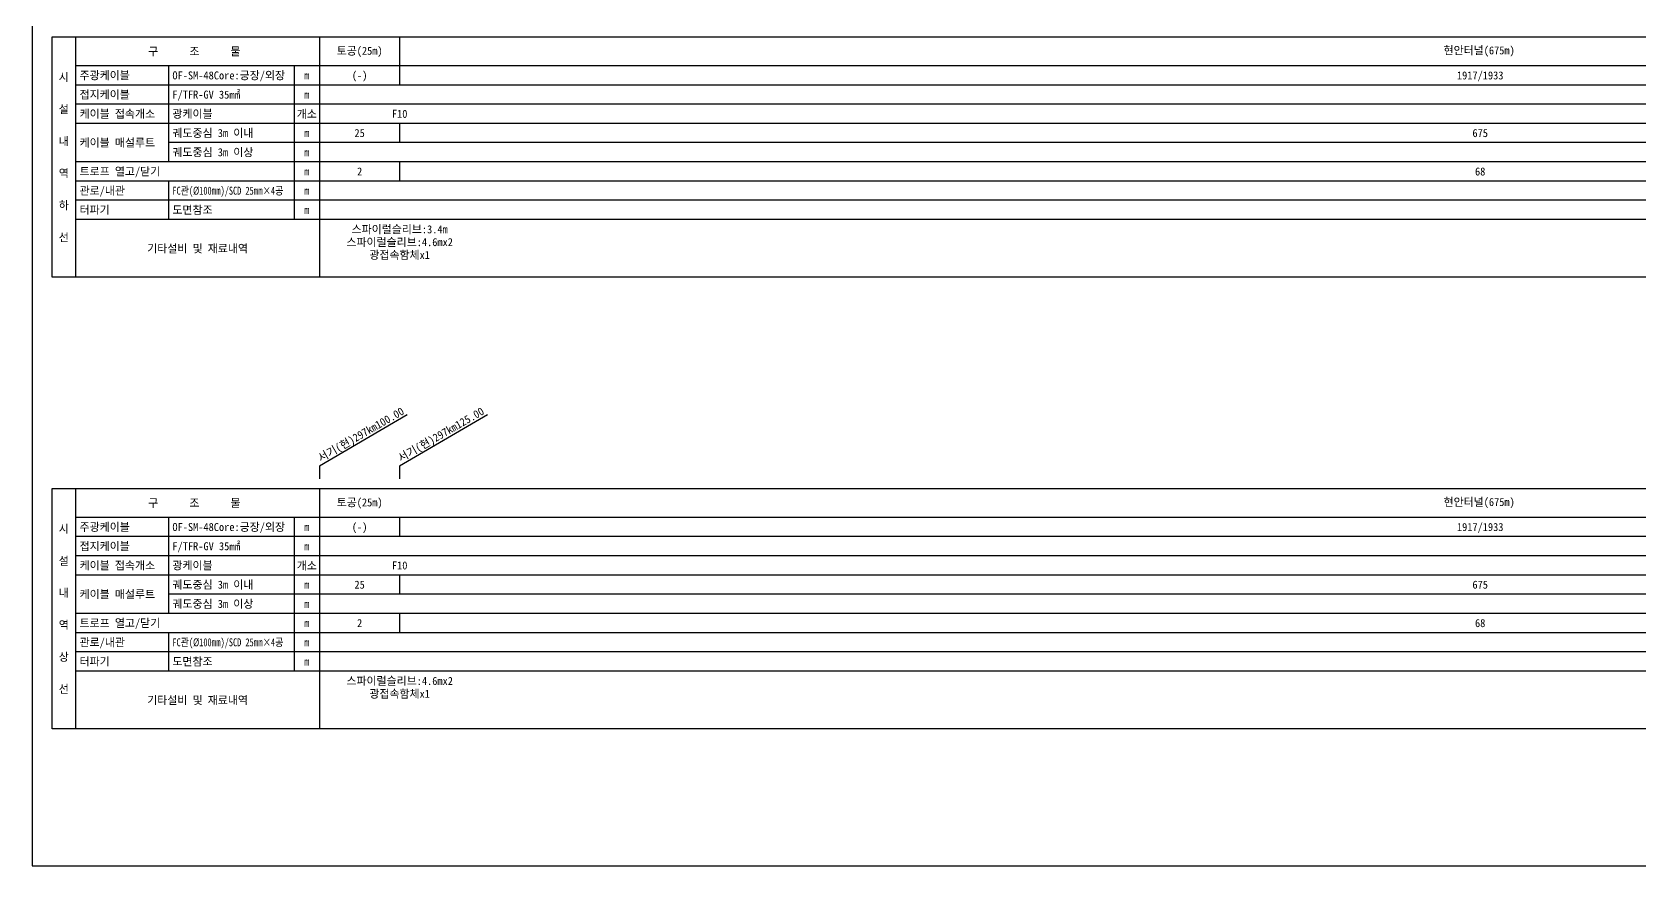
# Model space of a CAD drawing. Header units: millimetres. Extents: x 14950 to 15746, y 1103 to 1809.
# Drawn here: x 14950 to 15452, y 1103 to 1363 of the extents above; entities that cross this region are included whole.
import ezdxf
from ezdxf.enums import TextEntityAlignment as Align

# ---------------------------------------------------------------- set-up
doc = ezdxf.new("R2010")
doc.units = ezdxf.units.MM
doc.header["$LTSCALE"] = 10
doc.header["$MEASUREMENT"] = 0
for name, color, linetype in [('TT-TABL-LIN1', 4, 'Continuous'), ('TT-TABL-LIN2', 1, 'Continuous'), ('TT-TABL-TEX1', 6, 'Continuous'), ('TT-TABL-TEX2', 3, 'Continuous'), ('TZ-LEAL', 1, 'Continuous'), ('TZ-LEAT', 3, 'Continuous')]:
    doc.layers.add(name, color=color, linetype=linetype)
doc.layers.add('TX-PAPR', color=2, linetype='Continuous', plot=False)
doc.styles.get("Standard").update_dxf_attribs({"font": 'GulimChe.ttf'})
doc.styles.add('굴림체', font='GulimChe.ttf')

# ---------------------------------------------------------------- blocks, each defined once
blk = doc.blocks.new('JD-경부고속하선표_190503')
at = {"layer": 'TT-TABL-LIN1'}
blk.add_lwpolyline([(2, 114), (785.58, 114), (785.58, 39), (2, 39)], close=True, dxfattribs=at)
at = {"layer": 'TT-TABL-LIN2'}
for p, q in [((85.58, 114), (85.58, 39)), ((77.58, 105), (77.58, 57))]:
    blk.add_line(p, q, dxfattribs=at)
for points in [[(9.33, 114), (9.33, 39)], [(785.58, 105), (9.33, 105)], [(38.33, 105), (38.33, 75)], [(785.58, 99), (9.33, 99)], [(785.58, 93), (9.33, 93)], [(785.58, 87), (9.33, 87)], [(785.58, 81), (38.33, 81)], [(785.58, 75), (9.33, 75)], [(785.58, 69), (9.33, 69)], [(38.33, 69), (38.33, 57)], [(785.58, 63), (9.33, 63)], [(785.58, 57), (9.33, 57)]]:
    blk.add_lwpolyline(points, dxfattribs=at)
at = {"layer": 'TT-TABL-TEX1'}
for s, p in [('구      조      물', (46.45, 109.5)), ('시', (5.66, 101.5)), ('설', (5.66, 91.5)), ('내', (5.66, 81.5)), ('역', (5.66, 71.5)), ('하', (5.66, 61.5)), ('선', (5.66, 51.5))]:
    blk.add_text(s, height=2.5, rotation=0, dxfattribs=at).set_placement(p, align=Align.MIDDLE)
at = {"layer": 'TT-TABL-TEX2'}
for s, p in [('주광케이블', (10.59, 102)), ('OF-SM-48Core:긍장/외장', (39.59, 102)), ('접지케이블', (10.59, 96)), ('F/TFR-GV 35㎟', (39.59, 96)), ('케이블 접속개소', (10.59, 90)), ('광케이블', (39.59, 90)), ('궤도중심 3m 이내', (39.59, 84)), ('케이블 매설루트', (10.59, 81)), ('궤도중심 3m 이상', (39.59, 78)), ('트로프 열고/닫기', (10.59, 72)), ('관로/내관', (10.59, 66)), ('터파기', (10.59, 60)), ('도면참조', (39.59, 60))]:
    blk.add_text(s, height=2.5, rotation=0, dxfattribs=at).set_placement(p, align=Align.MIDDLE_LEFT)
for s, p in [('m', (81.58, 102)), ('m', (81.58, 96)), ('m', (81.58, 96)), ('개소', (81.58, 90)), ('m', (81.58, 84)), ('m', (81.58, 78)), ('m', (81.58, 72)), ('m', (81.58, 66)), ('m', (81.58, 60)), ('기타설비 및 재료내역', (47.45, 48))]:
    blk.add_text(s, height=2.5, rotation=0, dxfattribs=at).set_placement(p, align=Align.MIDDLE)
at = {"layer": 'TT-TABL-TEX2', "width": 0.8}
blk.add_text('FC관(Ø100㎜)/SCD 25㎜×4공', height=2.5, rotation=0, dxfattribs=at).set_placement((39.59, 66), align=Align.MIDDLE_LEFT)
blk = doc.blocks.new('JD-경부고속상선표_190503')
at = {"layer": 'TT-TABL-LIN1'}
blk.add_lwpolyline([(2, 114), (785.58, 114), (785.58, 39), (2, 39)], close=True, dxfattribs=at)
at = {"layer": 'TT-TABL-LIN2'}
for p, q in [((85.58, 114), (85.58, 39)), ((77.58, 105), (77.58, 57))]:
    blk.add_line(p, q, dxfattribs=at)
for points in [[(9.33, 114), (9.33, 39)], [(785.58, 105), (9.33, 105)], [(38.33, 105), (38.33, 75)], [(785.58, 99), (9.33, 99)], [(785.58, 93), (9.33, 93)], [(785.58, 87), (9.33, 87)], [(785.58, 81), (38.33, 81)], [(785.58, 75), (9.33, 75)], [(785.58, 69), (9.33, 69)], [(38.33, 69), (38.33, 57)], [(785.58, 63), (9.33, 63)], [(785.58, 57), (9.33, 57)]]:
    blk.add_lwpolyline(points, dxfattribs=at)
at = {"layer": 'TT-TABL-TEX1'}
for s, p in [('구      조      물', (46.45, 109.5)), ('시', (5.66, 101.5)), ('설', (5.66, 91.5)), ('내', (5.66, 81.5)), ('역', (5.66, 71.5)), ('상', (5.66, 61.5)), ('선', (5.66, 51.5))]:
    blk.add_text(s, height=2.5, rotation=0, dxfattribs=at).set_placement(p, align=Align.MIDDLE)
at = {"layer": 'TT-TABL-TEX2'}
for s, p in [('주광케이블', (10.59, 102)), ('OF-SM-48Core:긍장/외장', (39.59, 102)), ('접지케이블', (10.59, 96)), ('F/TFR-GV 35㎟', (39.59, 96)), ('케이블 접속개소', (10.59, 90)), ('광케이블', (39.59, 90)), ('궤도중심 3m 이내', (39.59, 84)), ('케이블 매설루트', (10.59, 81)), ('궤도중심 3m 이상', (39.59, 78)), ('트로프 열고/닫기', (10.59, 72)), ('관로/내관', (10.59, 66)), ('터파기', (10.59, 60)), ('도면참조', (39.59, 60))]:
    blk.add_text(s, height=2.5, rotation=0, dxfattribs=at).set_placement(p, align=Align.MIDDLE_LEFT)
for s, p in [('m', (81.58, 102)), ('m', (81.58, 96)), ('m', (81.58, 96)), ('개소', (81.58, 90)), ('m', (81.58, 84)), ('m', (81.58, 78)), ('m', (81.58, 72)), ('m', (81.58, 66)), ('m', (81.58, 60)), ('기타설비 및 재료내역', (47.45, 48))]:
    blk.add_text(s, height=2.5, rotation=0, dxfattribs=at).set_placement(p, align=Align.MIDDLE)
at = {"layer": 'TT-TABL-TEX2', "width": 0.8}
blk.add_text('FC관(Ø100㎜)/SCD 25㎜×4공', height=2.5, rotation=0, dxfattribs=at).set_placement((39.59, 66), align=Align.MIDDLE_LEFT)

msp = doc.modelspace()

# ---------------------------------------------------------------- linework, layer by layer
at = {"layer": 'TX-PAPR'}
msp.add_lwpolyline([(14949.89, 1103.05), (15745.89, 1103.05), (15745.89, 1619.05), (14949.89, 1619.05)], close=True, dxfattribs=at)
at = {"layer": 'TZ-LEAL'}
for points in [[(15064.68, 1361.87), (15064.68, 1352.87)], [(15064.68, 1352.87), (15064.68, 1346.87)], [(15064.68, 1334.87), (15064.68, 1328.87)], [(15064.68, 1322.87), (15064.68, 1316.87)], [(15067.07, 1243.87), (15039.68, 1227.85), (15039.68, 1223.85)], [(15092.07, 1243.87), (15064.68, 1227.85), (15064.68, 1223.85)], [(15064.68, 1211.85), (15064.68, 1205.85)], [(15064.68, 1193.85), (15064.68, 1187.85)], [(15064.68, 1181.85), (15064.68, 1175.85)]]:
    msp.add_lwpolyline(points, dxfattribs=at)

# ---------------------------------------------------------------- block references
at = {"layer": 'TT-TABL-LIN2'}
for name, p in [('JD-경부고속하선표_190503', (14954.11, 1247.87)), ('JD-경부고속상선표_190503', (14954.11, 1106.85))]:
    msp.add_blockref(name, p, dxfattribs=at)

# ---------------------------------------------------------------- texts
at = {"layer": 'TT-TABL-TEX2', "style": '굴림체'}
for s, p in [('토공(25m)', (15052.18, 1357.37)), ('현안터널(675m)', (15401.86, 1357.54)), ('토공(25m)', (15052.18, 1216.35)), ('현안터널(675m)', (15401.86, 1216.52))]:
    msp.add_text(s, height=2.5, dxfattribs=at).set_placement(p, align=Align.MIDDLE)
at = {"layer": 'TT-TABL-TEX2'}
for s, p in [('(-)', (15052.18, 1349.87)), ('1917/1933', (15402.18, 1349.87)), ('F10', (15064.68, 1337.87)), ('25', (15052.18, 1331.87)), ('675', (15402.18, 1331.87)), ('2', (15052.18, 1319.87)), ('68', (15402.18, 1319.87)), ('(-)', (15052.18, 1208.85)), ('1917/1933', (15402.18, 1208.85)), ('F10', (15064.68, 1196.85)), ('25', (15052.18, 1190.85)), ('675', (15402.18, 1190.85)), ('2', (15052.18, 1178.85)), ('68', (15402.18, 1178.85))]:
    msp.add_text(s, height=2.5, dxfattribs=at).set_placement(p, align=Align.MIDDLE_CENTER)
for s, p in [('스파이럴슬리브:3.4m', (15064.68, 1301.87)), ('스파이럴슬리브:4.6mx2', (15064.68, 1297.87)), ('광접속함체x1', (15064.68, 1293.87)), ('스파이럴슬리브:4.6mx2', (15064.68, 1160.85)), ('광접속함체x1', (15064.68, 1156.85))]:
    msp.add_text(s, height=2.5, dxfattribs=at).set_placement(p, align=Align.MIDDLE)
at = {"layer": 'TZ-LEAT', "style": '굴림체'}
for s, p in [('서기(현)297km100.00', (15053.18, 1236.64)), ('서기(현)297km125.00', (15078.18, 1236.64))]:
    msp.add_text(s, height=2.5, rotation=30, dxfattribs=at).set_placement(p, align=Align.CENTER)

doc.saveas('drawing.dxf')
